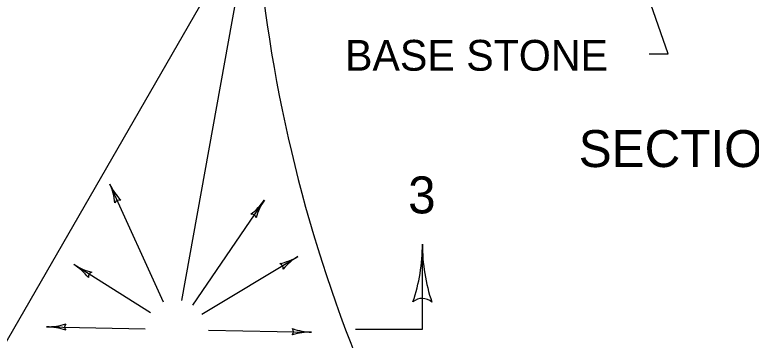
# Model space of a CAD drawing. Extents: x 1007 to 1035.5, y 1000.5 to 1021.5.
# Drawn here: x 1026.986 to 1031.773, y 1016.115 to 1018.23 of the extents above; entities that cross this region are included whole.
import ezdxf

# ---------------------------------------------------------------- set-up
doc = ezdxf.new("R2010")
doc.units = 0
doc.layers.add('Level 1', color=7, linetype='Continuous')

msp = doc.modelspace()

# ---------------------------------------------------------------- linework, layer by layer
at = {"layer": 'Level 1'}
for p, q in [((1031.2335, 1017.9759), (1031.0072, 1018.6177)), ((1026.6402, 1015.6028), (1028.3122, 1018.4988)), ((1028.0713, 1016.3746), (1028.4397, 1018.4101)), ((1031.1085, 1017.9759), (1031.2335, 1017.9759)), ((1027.9519, 1016.3619), (1027.6041, 1017.1302)), ((1028.1437, 1016.3441), (1028.6081, 1017.0263)), ((1029.6353, 1016.187), (1029.6353, 1016.7388)), ((1028.2009, 1016.2843), (1028.8268, 1016.6598)), ((1027.868, 1016.2928), (1027.3703, 1016.6068)), ((1027.193, 1016.2033), (1027.8329, 1016.1903)), ((1028.2443, 1016.1819), (1028.9155, 1016.1683)), ((1029.2, 1016.187), (1029.6353, 1016.187))]:
    msp.add_line(p, q, dxfattribs=at)
for centre, radius, start, end in [((1038.0285, 1019.5281), 9.5, 186.57174, 204.54375), ((1027.9599, 1017.2913), 0.3906, 204.3516, 204.3639), ((1027.9599, 1017.2913), 0.3906, 204.3639, 223.0326), ((1027.2482, 1016.969), 0.3906, 5.711, 24.3577), ((1027.6653, 1016.9948), 0.0312, 73.1385, 155.2551), ((1028.2852, 1017.2461), 0.3906, 307.099, 325.7457), ((1028.931, 1016.8064), 0.3906, 145.7518, 164.4206), ((1028.931, 1016.8064), 0.3906, 145.7396, 145.7518), ((1028.5245, 1016.9035), 0.0312, 14.5264, 96.6431), ((1028.4635, 1016.7388), 1.1719, 341.3472, 359.9939), ((1030.8072, 1016.7388), 1.1719, 179.9878, 180), ((1030.8072, 1016.7388), 1.1719, 180, 198.6688), ((1028.6258, 1016.9947), 0.3906, 282.307, 300.9538), ((1029.0277, 1016.3248), 0.3906, 120.9599, 139.6287), ((1029.0277, 1016.3248), 0.3906, 120.9477, 120.9599), ((1027.5788, 1016.9372), 0.3906, 237.7392, 237.7514), ((1027.5788, 1016.9372), 0.3906, 237.7514, 256.4202), ((1027.1619, 1016.2765), 0.3906, 39.0986, 57.7453), ((1028.6993, 1016.5834), 0.0312, 349.7345, 71.8512), ((1027.4959, 1016.5275), 0.0312, 106.526, 188.6427), ((1029.6352, 1016.2932), 0.0938, 48.7746, 130.8913), ((1027.2009, 1016.5938), 0.3906, 268.8387, 287.5075), ((1027.3415, 1016.2002), 0.0312, 137.6133, 219.73), ((1027.2009, 1016.5938), 0.3906, 268.8265, 268.8387), ((1027.1851, 1015.8127), 0.3906, 70.1859, 88.8326), ((1028.767, 1016.1714), 0.0312, 317.6133, 39.73), ((1028.9234, 1016.5589), 0.3906, 250.1859, 268.8326), ((1028.9076, 1015.7778), 0.3906, 88.8387, 107.5075), ((1028.9076, 1015.7778), 0.3906, 88.8265, 88.8387)]:
    msp.add_arc(centre, radius, start, end, dxfattribs=at)

# ---------------------------------------------------------------- texts
for s, height, p in [('BASE STONE', 0.2, (1029.1325, 1017.8661)), ('SECTION 3-3', 0.24, (1030.6515, 1017.2403)), ('3', 0.24, (1029.5427, 1016.9394))]:
    msp.add_text(s, height=height, dxfattribs=at).set_placement(p)

doc.saveas('drawing.dxf')
